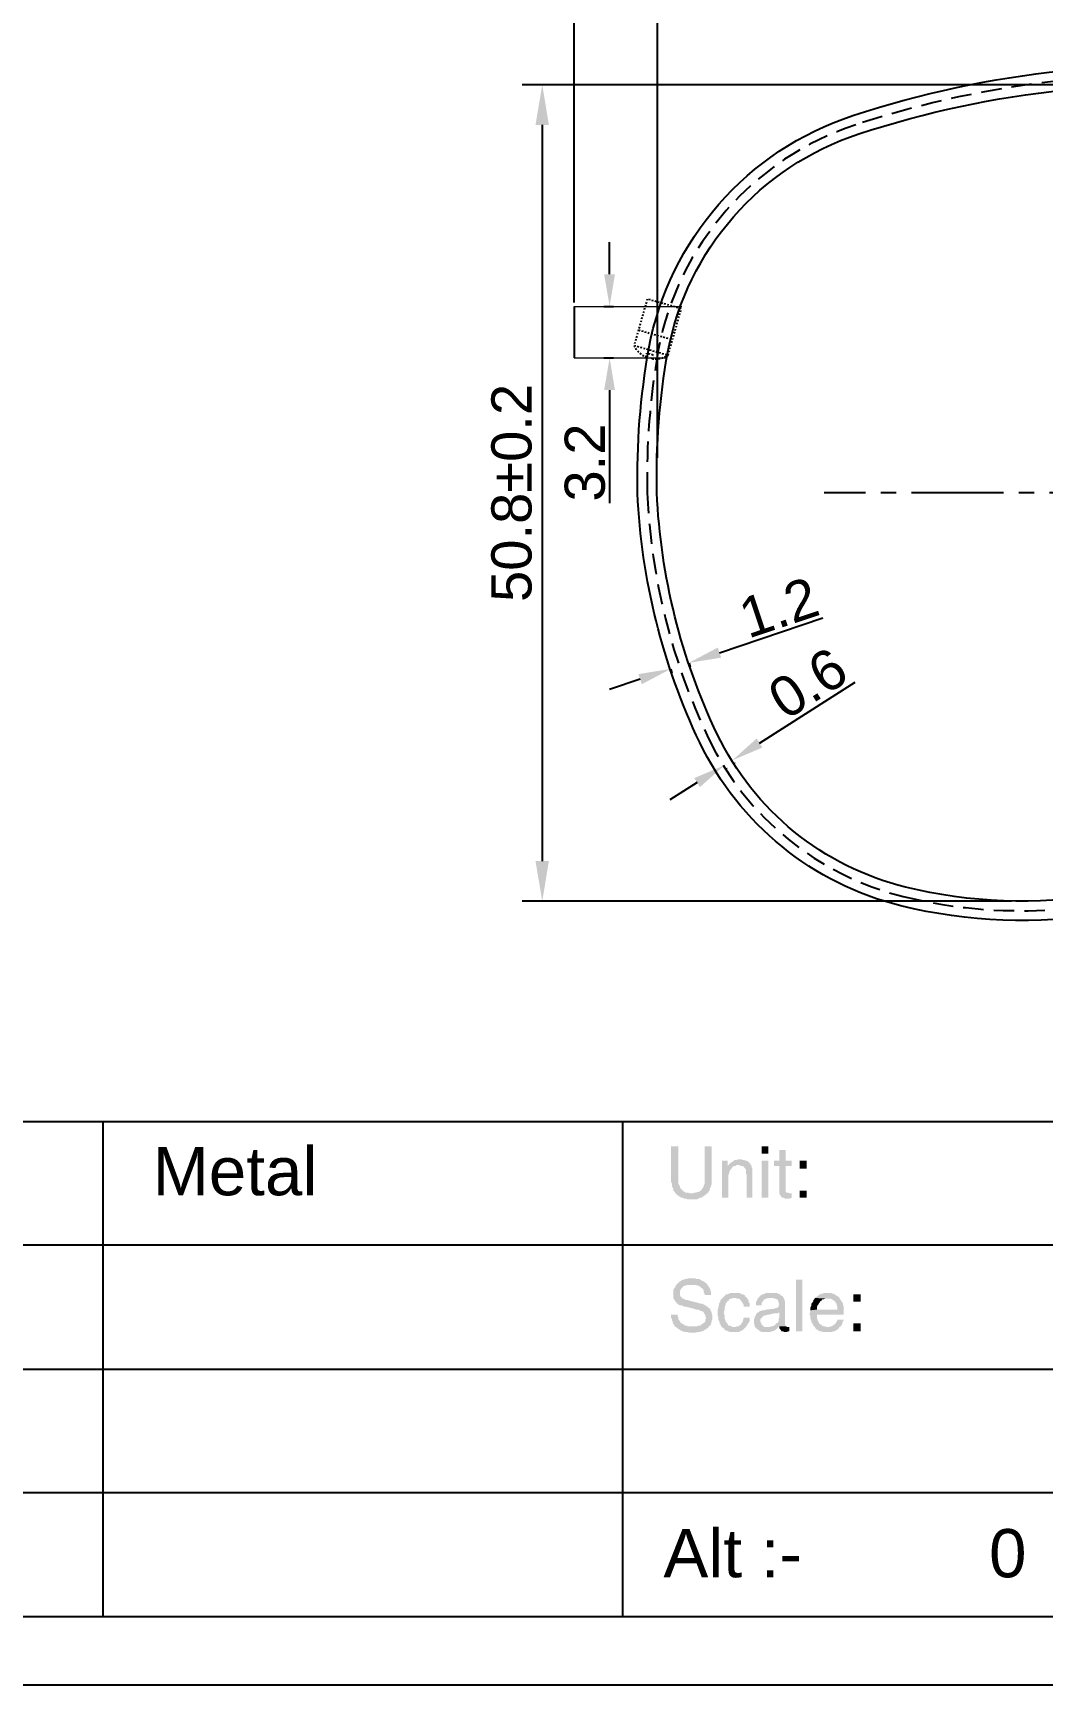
# Model space of a CAD drawing. Header units: millimetres. Extents: x 1336 to 2438, y 1230 to 1601.
# Drawn here: x 1793.1 to 1856, y 1303.6 to 1406.4 of the extents above; entities that cross this region are included whole.
import ezdxf

# ---------------------------------------------------------------- set-up
doc = ezdxf.new("R2010")
doc.units = ezdxf.units.MM
for name, pattern in [('CENTER2', [28.575, 19.05, -3.175, 3.175, -3.175]), ('DASHED2', [0.375, 0.25, -0.125]), ('HIDDEN', [9.525, 6.35, -3.175]), ('HIDDEN2', [0.1875, 0.125, -0.0625])]:
    doc.linetypes.add(name, pattern=pattern)
for name, color, linetype in [('Center Line', 2, 'CENTER2'), ('Dimension', 3, 'Continuous'), ('Hidden Line', 1, 'HIDDEN2')]:
    doc.layers.add(name, color=color, linetype=linetype)
doc.styles.get("Standard").update_dxf_attribs({"font": 'arial.ttf'})
doc.styles.add('样式 1', font='romant.shx')
doc.dimstyles.new('ISO-25$0', dxfattribs={"dimtxt": 2.5, "dimasz": 2.5, "dimexe": 0.5, "dimexo": 1, "dimgap": 1, "dimtad": 0, "dimtih": 1, "dimtoh": 1, "dimdec": 1, "dimzin": 10, "dimdsep": 46, "dimlunit": 6, "dimtxsty": '样式 1', "dimcen": 0, "dimclrd": 256, "dimclre": 256, "dimclrt": 7, "dimazin": 0, "dimtfac": 1, "dimtdec": 1, "dimtofl": 0, "dimtmove": 0, "dimatfit": 0, "dimfxl": 1, "dimtolj": 1, "dimtzin": 10, "dimarcsym": 0})
doc.dimstyles.new('Standard$0', dxfattribs={"dimtxt": 2.3, "dimasz": 2, "dimexe": 1, "dimexo": 1, "dimgap": 1, "dimtad": 0, "dimtih": 1, "dimtoh": 1, "dimdec": 1, "dimzin": 0, "dimdsep": 46, "dimtxsty": 'Standard', "dimcen": 0, "dimclrd": 4, "dimclre": 4, "dimclrt": 4, "dimadec": 1, "dimazin": 0, "dimtfac": 1, "dimtdec": 1, "dimtofl": 0, "dimtmove": 0, "dimatfit": 0, "dimfxl": 1, "dimtolj": 1, "dimtzin": 0, "dimarcsym": 0})

# ---------------------------------------------------------------- blocks, each defined once
blk = doc.blocks.new('*D183')
at = {"layer": 'Defpoints', "color": 0, "ltscale": 1000, "transparency": 16777216}
for p in [(1967.39, 1414.62), (1826.79, 1389.37), (1967.39, 1389.37)]:
    blk.add_point(p, dxfattribs=at)
at = {"layer": 'Dimension', "color": 3, "lineweight": -2, "ltscale": 1000, "transparency": 16777216}
for p, q in [((1826.79, 1389.62), (1826.79, 1414.87)), ((1967.39, 1389.62), (1967.39, 1414.87)), ((1828.79, 1414.62), (1965.39, 1414.62))]:
    blk.add_line(p, q, dxfattribs=at)
at = {"layer": 'Dimension', "color": 3, "ltscale": 1000, "transparency": 16777216}
for points in [[(1828.79, 1414.96), (1828.79, 1414.29), (1826.79, 1414.62)], [(1965.39, 1414.96), (1965.39, 1414.29), (1967.39, 1414.62)]]:
    blk.add_solid(points, dxfattribs=at)
at = {"layer": 'Dimension', "ltscale": 1000, "transparency": 16777216, "insert": (1897.09, 1416.13), "char_height": 2.5, "attachment_point": 5}
blk.add_mtext('\\A1;141±1', dxfattribs=at)
blk = doc.blocks.new('AETW3T3T23')
at = {"layer": 'Center Line', "color": 251, "linetype": 'DASHED2', "ltscale": 0.3, "true_color": 0x636466}
for p, q in [((-0.33, 3.28), (-0.33, 0.28)), ((1.87, 3.28), (-0.33, 3.28)), ((1.87, 0.28), (1.87, 3.28)), ((-0.33, 1.28), (1.87, 1.28)), ((-0.33, 0.28), (1.87, 0.28)), ((0.57, -0.21), (0.57, 0.03)), ((0.97, 0.03), (0.57, 0.03)), ((0.97, -0.21), (0.97, 0.03))]:
    blk.add_line(p, q, dxfattribs=at)
for start, end in [(221.1121, 262.1265), (277.8735, 318.8879)]:
    blk.add_arc((0.77, 1.24), 1.46, start, end, dxfattribs=at)
blk = doc.blocks.new('*D136')
at = {"layer": 'Defpoints', "color": 0, "transparency": 16777216}
for p in [(1863.4, 1403.16), (1824.81, 1352.37), (1854.61, 1352.37)]:
    blk.add_point(p, dxfattribs=at)
at = {"layer": 'Dimension', "lineweight": -2, "transparency": 16777216}
for p, q in [((1862.78, 1403.16), (1823.56, 1403.16)), ((1824.81, 1400.66), (1824.81, 1354.87)), ((1853.99, 1352.37), (1823.56, 1352.37))]:
    blk.add_line(p, q, dxfattribs=at)
at = {"layer": 'Dimension', "transparency": 16777216}
for points in [[(1824.39, 1400.66), (1825.22, 1400.66), (1824.81, 1403.16)], [(1824.39, 1354.87), (1825.22, 1354.87), (1824.81, 1352.37)]]:
    blk.add_solid(points, dxfattribs=at)
at = {"layer": 'Dimension', "transparency": 16777216, "insert": (1822.91, 1377.77), "char_height": 2.5, "attachment_point": 5, "rotation": 90}
blk.add_mtext('50.8±0.2', dxfattribs=at)
blk = doc.blocks.new('*D137')
at = {"layer": 'Defpoints', "color": 0, "transparency": 16777216}
for p in [(1889.58, 1408.77), (1889.58, 1389.65), (1831.98, 1379.33)]:
    blk.add_point(p, dxfattribs=at)
at = {"layer": 'Dimension', "lineweight": -2, "transparency": 16777216}
for p, q in [((1831.98, 1379.96), (1831.98, 1410.02)), ((1889.58, 1390.27), (1889.58, 1410.02)), ((1834.48, 1408.77), (1887.08, 1408.77))]:
    blk.add_line(p, q, dxfattribs=at)
at = {"layer": 'Dimension', "transparency": 16777216}
for points in [[(1834.48, 1409.19), (1834.48, 1408.36), (1831.98, 1408.77)], [(1887.08, 1409.19), (1887.08, 1408.36), (1889.58, 1408.77)]]:
    blk.add_solid(points, dxfattribs=at)
at = {"layer": 'Dimension', "transparency": 16777216, "insert": (1860.78, 1410.67), "char_height": 2.5, "attachment_point": 5}
blk.add_mtext('57.6±0.2', dxfattribs=at)
blk = doc.blocks.new('*D142')
at = {"layer": 'Defpoints', "color": 0, "transparency": 16777216}
for p in [(1832.72, 1367.05), (1833.86, 1367.43), (1833.93, 1367.2)]:
    blk.add_point(p, dxfattribs=at)
at = {"layer": 'Dimension', "color": 3, "lineweight": -2, "transparency": 16777216}
for p, q in [((1835.83, 1367.83), (1842.27, 1369.99)), ((1832.8, 1366.82), (1832.87, 1366.58)), ((1833.94, 1367.2), (1834.01, 1366.96)), ((1830.9, 1366.19), (1829, 1365.55))]:
    blk.add_line(p, q, dxfattribs=at)
at = {"layer": 'Dimension', "color": 3, "transparency": 16777216}
for points in [[(1835.73, 1368.15), (1835.94, 1367.52), (1833.93, 1367.2)], [(1830.79, 1366.5), (1831, 1365.87), (1832.8, 1366.82)]]:
    blk.add_solid(points, dxfattribs=at)
at = {"layer": 'Dimension', "transparency": 16777216, "insert": (1839.52, 1370.65), "char_height": 2.5, "attachment_point": 5, "rotation": 18.4644}
blk.add_mtext('\\A1;1.2', dxfattribs=at)
blk = doc.blocks.new('*D144')
at = {"layer": 'Defpoints', "color": 0, "transparency": 16777216}
for p in [(1836.1, 1360.87), (1836.61, 1361.19), (1836.64, 1361.14)]:
    blk.add_point(p, dxfattribs=at)
at = {"layer": 'Dimension', "color": 3, "lineweight": -2, "transparency": 16777216}
for p, q in [((1838.33, 1362.21), (1844.28, 1365.99)), ((1836.24, 1360.65), (1836.26, 1360.61)), ((1836.74, 1360.98), (1836.77, 1360.93)), ((1834.44, 1359.75), (1832.75, 1358.68))]:
    blk.add_line(p, q, dxfattribs=at)
at = {"layer": 'Dimension', "color": 3, "transparency": 16777216}
for points in [[(1838.15, 1362.5), (1838.5, 1361.93), (1836.64, 1361.14)], [(1834.26, 1360.03), (1834.62, 1359.47), (1836.13, 1360.82)]]:
    blk.add_solid(points, dxfattribs=at)
at = {"layer": 'Dimension', "transparency": 16777216, "insert": (1841.33, 1365.93), "char_height": 2.5, "attachment_point": 5, "rotation": 32.35}
blk.add_mtext('\\A1;0.6', dxfattribs=at)
blk = doc.blocks.new('*D176')
at = {"layer": 'Defpoints', "color": 0, "transparency": 16777216}
for p in [(1828.39, 1389.37), (1828.39, 1386.17), (1829, 1386.17)]:
    blk.add_point(p, dxfattribs=at)
at = {"layer": 'Dimension', "color": 3, "lineweight": -2, "transparency": 16777216}
for p, q in [((1829, 1391.37), (1829, 1393.37)), ((1828.64, 1389.37), (1829.25, 1389.37)), ((1828.64, 1386.17), (1829.25, 1386.17)), ((1829, 1384.17), (1829, 1377.14))]:
    blk.add_line(p, q, dxfattribs=at)
at = {"layer": 'Dimension', "color": 3, "transparency": 16777216}
for points in [[(1828.66, 1391.37), (1829.33, 1391.37), (1829, 1389.37)], [(1828.66, 1384.17), (1829.33, 1384.17), (1829, 1386.17)]]:
    blk.add_solid(points, dxfattribs=at)
at = {"layer": 'Dimension', "transparency": 16777216, "insert": (1827.47, 1379.66), "char_height": 2.5, "attachment_point": 5, "rotation": 90}
blk.add_mtext('\\A1;3.2', dxfattribs=at)

msp = doc.modelspace()

# ---------------------------------------------------------------- hatches: boundary and pattern name
at = {"transparency": 33554559}
for points in [[(1833.277, 1337.129), (1832.826, 1337.129), (1832.826, 1334.918), (1832.871, 1334.827), (1832.871, 1334.647), (1832.916, 1334.557), (1832.961, 1334.466), (1832.961, 1334.376), (1833.006, 1334.331), (1833.051, 1334.286), (1833.097, 1334.196), (1834.089, 1334.196), (1833.999, 1334.196), (1833.909, 1334.241), (1833.728, 1334.241), (1833.683, 1334.286), (1833.593, 1334.331), (1833.548, 1334.376), (1833.503, 1334.421), (1833.458, 1334.466), (1833.412, 1334.512), (1833.367, 1334.602), (1833.367, 1334.647), (1833.322, 1334.737), (1833.277, 1334.827), (1833.277, 1335.098)], [(1835.353, 1337.129), (1834.902, 1337.129), (1834.902, 1335.098), (1834.902, 1334.782), (1834.857, 1334.692), (1834.857, 1334.647), (1834.812, 1334.557), (1834.766, 1334.512), (1834.721, 1334.421), (1834.676, 1334.376), (1834.586, 1334.331), (1834.541, 1334.286), (1834.45, 1334.286), (1834.36, 1334.241), (1834.27, 1334.241), (1834.18, 1334.196), (1833.097, 1334.196), (1833.142, 1334.15), (1833.187, 1334.105), (1833.277, 1334.06), (1833.322, 1334.015), (1833.412, 1333.97), (1833.458, 1333.925), (1833.548, 1333.925), (1833.638, 1333.88), (1833.728, 1333.88), (1833.819, 1333.835), (1834.45, 1333.835), (1834.541, 1333.88), (1834.631, 1333.925), (1834.676, 1333.925), (1834.766, 1333.97), (1834.812, 1334.015), (1834.902, 1334.06), (1834.947, 1334.105), (1835.037, 1334.15), (1835.037, 1334.196), (1835.127, 1334.241), (1835.173, 1334.331), (1835.218, 1334.376), (1835.218, 1334.466), (1835.263, 1334.557), (1835.308, 1334.602), (1835.308, 1334.692), (1835.353, 1334.782), (1835.353, 1335.098)], [(1838.873, 1336.678), (1838.873, 1337.129), (1838.467, 1337.129), (1838.467, 1336.678)], [(1839.957, 1336.904), (1839.55, 1336.904), (1839.55, 1336.227), (1839.234, 1336.227), (1839.234, 1335.911), (1839.55, 1335.911), (1839.55, 1334.196), (1839.596, 1334.105), (1839.641, 1334.06), (1839.641, 1334.015), (1839.686, 1333.97), (1839.731, 1333.925), (1839.821, 1333.925), (1839.911, 1333.88), (1840.182, 1333.88), (1840.318, 1333.925), (1840.318, 1334.196), (1840.182, 1334.196), (1840.092, 1334.241), (1840.002, 1334.241), (1839.957, 1334.286), (1839.957, 1335.911), (1840.318, 1335.911), (1840.318, 1336.227), (1839.957, 1336.227)], [(1836.346, 1336.227), (1835.985, 1336.227), (1835.985, 1333.925), (1836.391, 1333.925), (1836.391, 1335.143), (1836.391, 1335.369), (1836.436, 1335.459), (1836.436, 1335.55), (1836.481, 1335.595), (1836.527, 1335.685), (1836.572, 1335.73), (1836.572, 1335.73), (1836.617, 1335.82), (1836.662, 1335.865), (1836.346, 1335.911)], [(1837.068, 1336.317), (1836.978, 1336.317), (1836.888, 1336.272), (1836.797, 1336.272), (1836.707, 1336.227), (1836.662, 1336.181), (1836.572, 1336.136), (1836.527, 1336.091), (1836.436, 1336.001), (1836.346, 1335.911), (1836.662, 1335.865), (1836.752, 1335.911), (1836.842, 1335.911), (1836.888, 1335.956), (1837.79, 1335.956), (1837.745, 1336.046), (1837.7, 1336.091), (1837.655, 1336.136), (1837.61, 1336.181), (1837.519, 1336.227), (1837.429, 1336.227), (1837.384, 1336.272), (1837.294, 1336.272), (1837.204, 1336.317)], [(1837.79, 1335.956), (1836.978, 1335.956), (1837.068, 1335.956), (1837.158, 1335.911), (1837.249, 1335.911), (1837.339, 1335.865), (1837.384, 1335.82), (1837.384, 1335.775), (1837.429, 1335.73), (1837.474, 1335.685), (1837.474, 1335.459), (1837.519, 1335.369), (1837.519, 1333.925), (1837.881, 1333.925), (1837.881, 1335.73), (1837.835, 1335.82), (1837.835, 1335.911)], [(1838.873, 1333.925), (1838.873, 1336.227), (1838.467, 1336.227), (1838.467, 1333.925)], [(1841.265, 1335.73), (1841.265, 1336.227), (1840.814, 1336.227), (1840.814, 1335.73)], [(1841.265, 1333.925), (1841.265, 1334.376), (1840.814, 1334.376), (1840.814, 1333.925)], [(1833.187, 1328.554), (1833.142, 1328.509), (1833.097, 1328.419), (1833.051, 1328.328), (1833.006, 1328.283), (1832.961, 1328.193), (1832.961, 1327.697), (1833.006, 1327.606), (1833.051, 1327.561), (1833.097, 1327.471), (1833.142, 1327.426), (1833.142, 1327.381), (1833.232, 1327.336), (1833.277, 1327.29), (1833.367, 1327.245), (1833.458, 1327.245), (1833.548, 1327.2), (1833.638, 1327.155), (1833.728, 1327.155), (1834.27, 1327.02), (1834.36, 1326.974), (1834.496, 1326.974), (1834.586, 1326.929), (1834.676, 1326.884), (1834.721, 1326.884), (1834.812, 1326.839), (1834.857, 1326.794), (1834.857, 1326.794), (1834.902, 1326.704), (1834.947, 1326.659), (1834.947, 1326.568), (1834.992, 1326.478), (1834.992, 1326.388), (1834.947, 1326.343), (1834.947, 1326.252), (1834.902, 1326.162), (1834.812, 1326.117), (1834.766, 1326.072), (1834.766, 1326.072), (1834.676, 1326.027), (1834.631, 1325.982), (1834.541, 1325.982), (1834.45, 1325.936), (1834.18, 1325.936), (1833.097, 1325.891), (1833.187, 1325.846), (1833.232, 1325.801), (1833.322, 1325.756), (1833.367, 1325.711), (1833.458, 1325.666), (1833.503, 1325.62), (1833.593, 1325.62), (1833.683, 1325.575), (1833.864, 1325.575), (1833.954, 1325.53), (1834.36, 1325.53), (1834.45, 1325.575), (1834.631, 1325.575), (1834.676, 1325.62), (1834.766, 1325.62), (1834.857, 1325.666), (1834.902, 1325.711), (1834.992, 1325.756), (1835.037, 1325.801), (1835.082, 1325.801), (1835.127, 1325.846), (1835.173, 1325.936), (1835.263, 1325.982), (1835.308, 1326.072), (1835.308, 1326.117), (1835.353, 1326.207), (1835.353, 1326.297), (1835.398, 1326.388), (1835.398, 1326.613), (1835.353, 1326.704), (1835.353, 1326.794), (1835.308, 1326.884), (1835.263, 1326.929), (1835.263, 1327.02), (1835.173, 1327.065), (1835.173, 1327.065), (1835.127, 1327.11), (1835.082, 1327.155), (1834.992, 1327.2), (1834.947, 1327.245), (1834.857, 1327.29), (1834.766, 1327.336), (1834.676, 1327.336), (1834.541, 1327.381), (1833.999, 1327.516), (1833.999, 1327.516), (1833.864, 1327.561), (1833.773, 1327.561), (1833.683, 1327.606), (1833.593, 1327.651), (1833.548, 1327.651), (1833.503, 1327.697), (1833.458, 1327.742), (1833.412, 1327.787), (1833.367, 1327.877), (1833.367, 1328.103), (1833.412, 1328.193), (1833.458, 1328.283), (1833.503, 1328.328), (1833.548, 1328.374), (1833.593, 1328.419), (1833.638, 1328.464), (1833.728, 1328.464), (1833.819, 1328.509), (1834.089, 1328.509)], [(1834.089, 1328.915), (1833.864, 1328.915), (1833.773, 1328.87), (1833.683, 1328.87), (1833.593, 1328.825), (1833.548, 1328.825), (1833.458, 1328.78), (1833.412, 1328.735), (1833.322, 1328.689), (1833.277, 1328.644), (1833.232, 1328.599), (1833.187, 1328.554), (1834.089, 1328.509), (1834.36, 1328.509), (1834.45, 1328.464), (1834.541, 1328.464), (1834.586, 1328.419), (1834.676, 1328.374), (1834.676, 1328.328), (1834.766, 1328.283), (1834.812, 1328.238), (1834.857, 1328.148), (1834.857, 1328.058), (1834.902, 1327.967), (1834.902, 1327.877), (1835.308, 1327.877), (1835.308, 1328.058), (1835.263, 1328.148), (1835.263, 1328.238), (1835.218, 1328.328), (1835.173, 1328.374), (1835.127, 1328.464), (1835.082, 1328.509), (1835.037, 1328.599), (1834.947, 1328.644), (1834.947, 1328.644), (1834.857, 1328.735), (1834.812, 1328.735), (1834.721, 1328.78), (1834.631, 1328.825), (1834.586, 1328.87), (1834.405, 1328.87), (1834.315, 1328.915), (1834.225, 1328.915)], [(1840.588, 1325.62), (1840.588, 1328.825), (1840.995, 1328.825), (1840.995, 1325.62)], [(1836.03, 1327.697), (1835.94, 1327.606), (1835.895, 1327.561), (1835.895, 1327.471), (1835.85, 1327.426), (1835.804, 1327.336), (1835.804, 1327.245), (1835.759, 1327.155), (1835.759, 1327.065), (1835.714, 1326.974), (1835.714, 1326.613), (1835.759, 1326.523), (1835.759, 1326.343), (1835.804, 1326.252), (1835.85, 1326.162), (1835.85, 1326.072), (1835.895, 1326.027), (1835.94, 1325.936), (1835.985, 1325.891), (1836.752, 1325.891), (1836.617, 1325.891), (1836.572, 1325.936), (1836.481, 1325.982), (1836.391, 1325.982), (1836.346, 1326.072), (1836.301, 1326.117), (1836.256, 1326.162), (1836.211, 1326.252), (1836.211, 1326.297), (1836.165, 1326.388), (1836.165, 1326.568), (1836.12, 1326.704), (1836.12, 1326.884), (1836.165, 1326.974), (1836.165, 1327.155), (1836.211, 1327.245), (1836.211, 1327.336), (1836.256, 1327.381), (1836.301, 1327.426), (1836.301, 1327.471), (1836.391, 1327.516), (1836.436, 1327.606), (1836.527, 1327.651), (1836.572, 1327.651), (1836.662, 1327.697), (1836.752, 1327.697)], [(1836.797, 1328.012), (1836.527, 1328.012), (1836.436, 1327.967), (1836.346, 1327.922), (1836.256, 1327.922), (1836.211, 1327.877), (1836.12, 1327.787), (1836.075, 1327.742), (1836.03, 1327.697), (1836.842, 1327.697), (1836.933, 1327.651), (1837.023, 1327.651), (1837.113, 1327.606), (1837.158, 1327.561), (1837.204, 1327.471), (1837.249, 1327.426), (1837.294, 1327.336), (1837.339, 1327.245), (1837.339, 1327.155), (1837.7, 1327.155), (1837.7, 1327.381), (1837.655, 1327.426), (1837.655, 1327.516), (1837.61, 1327.606), (1837.565, 1327.651), (1837.519, 1327.742), (1837.429, 1327.787), (1837.429, 1327.832), (1837.384, 1327.877), (1837.294, 1327.922), (1837.204, 1327.922), (1837.158, 1327.967), (1837.068, 1328.012), (1836.888, 1328.012)], [(1839.821, 1327.697), (1839.009, 1327.697), (1839.189, 1327.697), (1839.234, 1327.651), (1839.325, 1327.651), (1839.415, 1327.606), (1839.46, 1327.561), (1839.505, 1327.471), (1839.505, 1327.381), (1839.55, 1327.29), (1839.55, 1327.29), (1839.505, 1327.2), (1839.505, 1327.155), (1839.46, 1327.11), (1839.37, 1327.065), (1839.325, 1327.065), (1839.234, 1327.02), (1838.738, 1326.974), (1838.603, 1326.929), (1838.512, 1326.929), (1838.422, 1326.884), (1838.377, 1326.884), (1838.287, 1326.839), (1839.55, 1326.794), (1839.55, 1326.478), (1839.505, 1326.388), (1839.505, 1326.252), (1839.46, 1326.162), (1839.37, 1326.117), (1839.325, 1326.072), (1839.28, 1326.027), (1839.234, 1325.982), (1839.144, 1325.936), (1839.054, 1325.936), (1838.964, 1325.891), (1838.061, 1325.891), (1838.106, 1325.801), (1838.196, 1325.756), (1838.242, 1325.711), (1838.287, 1325.666), (1838.377, 1325.62), (1838.467, 1325.575), (1839.009, 1325.575), (1839.054, 1325.62), (1839.144, 1325.62), (1839.234, 1325.666), (1839.325, 1325.711), (1839.37, 1325.756), (1839.46, 1325.846), (1839.46, 1325.846), (1839.55, 1325.936), (1839.957, 1325.936), (1839.911, 1326.027), (1839.911, 1327.471), (1839.866, 1327.561), (1839.866, 1327.651)], [(1839.054, 1328.012), (1838.738, 1328.012), (1838.648, 1327.967), (1838.558, 1327.922), (1838.512, 1327.922), (1838.422, 1327.877), (1838.377, 1327.832), (1838.332, 1327.787), (1838.287, 1327.742), (1838.242, 1327.697), (1838.196, 1327.606), (1838.151, 1327.516), (1838.106, 1327.426), (1838.106, 1327.245), (1838.467, 1327.245), (1838.467, 1327.381), (1838.512, 1327.471), (1838.558, 1327.516), (1838.603, 1327.606), (1838.648, 1327.606), (1838.738, 1327.651), (1838.828, 1327.697), (1839.821, 1327.697), (1839.776, 1327.787), (1839.686, 1327.832), (1839.641, 1327.877), (1839.596, 1327.922), (1839.505, 1327.967), (1839.46, 1327.967), (1839.37, 1328.012), (1839.144, 1328.012)], [(1842.574, 1328.012), (1842.349, 1328.012), (1842.258, 1327.967), (1842.168, 1327.967), (1842.078, 1327.922), (1842.033, 1327.877), (1841.942, 1327.832), (1841.897, 1327.787), (1841.807, 1327.742), (1841.762, 1327.697), (1842.574, 1327.651), (1842.755, 1327.651), (1842.845, 1327.606), (1842.89, 1327.561), (1842.98, 1327.516), (1843.026, 1327.471), (1843.026, 1327.471), (1843.071, 1327.381), (1843.116, 1327.336), (1843.116, 1327.245), (1843.161, 1327.155), (1843.161, 1326.974), (1841.897, 1326.974), (1841.491, 1326.929), (1841.491, 1326.839), (1841.446, 1326.749), (1841.446, 1326.659), (1841.491, 1326.568), (1841.491, 1326.388), (1841.536, 1326.297), (1841.536, 1326.207), (1841.581, 1326.162), (1841.626, 1326.072), (1841.672, 1325.982), (1841.717, 1325.936), (1841.762, 1325.891), (1842.574, 1325.891), (1842.484, 1325.891), (1842.394, 1325.936), (1842.303, 1325.936), (1842.213, 1325.982), (1842.168, 1326.027), (1842.078, 1326.072), (1842.033, 1326.117), (1842.033, 1326.162), (1841.988, 1326.207), (1841.942, 1326.297), (1841.942, 1326.343), (1841.897, 1326.433), (1841.897, 1326.659), (1843.567, 1326.659), (1843.567, 1327.155), (1843.522, 1327.245), (1843.522, 1327.336), (1843.477, 1327.426), (1843.432, 1327.471), (1843.387, 1327.561), (1843.342, 1327.606), (1843.296, 1327.697), (1843.251, 1327.742), (1843.206, 1327.787), (1843.116, 1327.832), (1843.071, 1327.877), (1842.98, 1327.922), (1842.935, 1327.967), (1842.845, 1327.967), (1842.755, 1328.012), (1842.665, 1328.012)], [(1841.762, 1327.697), (1841.762, 1327.651), (1841.672, 1327.561), (1841.672, 1327.516), (1841.626, 1327.426), (1841.581, 1327.381), (1841.536, 1327.29), (1841.536, 1327.2), (1841.491, 1327.11), (1841.491, 1326.929), (1841.897, 1326.974), (1841.897, 1327.155), (1841.942, 1327.245), (1841.988, 1327.29), (1842.033, 1327.381), (1842.078, 1327.426), (1842.078, 1327.471), (1842.168, 1327.516), (1842.213, 1327.606), (1842.303, 1327.606), (1842.394, 1327.651), (1842.574, 1327.651)], [(1844.605, 1327.471), (1844.605, 1327.922), (1844.154, 1327.922), (1844.154, 1327.471)], [(1833.232, 1326.659), (1832.826, 1326.659), (1832.826, 1326.478), (1832.871, 1326.388), (1832.871, 1326.297), (1832.916, 1326.252), (1832.916, 1326.162), (1832.961, 1326.072), (1833.006, 1326.027), (1833.051, 1325.936), (1833.097, 1325.891), (1834.18, 1325.936), (1833.864, 1325.936), (1833.773, 1325.982), (1833.683, 1325.982), (1833.638, 1326.027), (1833.548, 1326.072), (1833.503, 1326.117), (1833.458, 1326.117), (1833.412, 1326.162), (1833.367, 1326.252), (1833.322, 1326.297), (1833.277, 1326.388), (1833.277, 1326.478), (1833.232, 1326.568)], [(1838.287, 1326.839), (1838.242, 1326.794), (1838.151, 1326.749), (1838.151, 1326.704), (1838.106, 1326.659), (1838.061, 1326.568), (1838.016, 1326.523), (1838.016, 1326.433), (1837.971, 1326.343), (1837.971, 1326.117), (1838.016, 1326.027), (1838.016, 1325.936), (1838.061, 1325.891), (1838.783, 1325.891), (1838.648, 1325.891), (1838.558, 1325.936), (1838.512, 1325.982), (1838.467, 1326.027), (1838.422, 1326.117), (1838.377, 1326.207), (1838.377, 1326.343), (1838.422, 1326.433), (1838.467, 1326.478), (1838.512, 1326.523), (1838.558, 1326.568), (1838.648, 1326.613), (1838.738, 1326.613), (1838.828, 1326.659), (1838.919, 1326.659), (1839.28, 1326.749), (1839.46, 1326.749), (1839.55, 1326.794)], [(1837.7, 1326.478), (1837.339, 1326.478), (1837.339, 1326.433), (1837.294, 1326.343), (1837.294, 1326.252), (1837.249, 1326.162), (1837.204, 1326.117), (1837.158, 1326.027), (1837.068, 1325.982), (1837.023, 1325.936), (1836.933, 1325.936), (1836.842, 1325.891), (1835.985, 1325.891), (1836.03, 1325.846), (1836.12, 1325.801), (1836.165, 1325.711), (1836.256, 1325.666), (1836.301, 1325.666), (1836.391, 1325.62), (1836.481, 1325.575), (1837.023, 1325.575), (1837.113, 1325.62), (1837.204, 1325.666), (1837.294, 1325.711), (1837.339, 1325.756), (1837.384, 1325.801), (1837.429, 1325.846), (1837.474, 1325.891), (1837.519, 1325.936), (1837.565, 1326.027), (1837.61, 1326.117), (1837.655, 1326.162), (1837.7, 1326.252), (1837.7, 1326.343)], [(1839.957, 1325.936), (1839.55, 1325.936), (1839.55, 1325.846), (1840.047, 1325.891), (1840.047, 1325.891)], [(1840.182, 1325.891), (1840.047, 1325.891), (1839.55, 1325.846), (1839.596, 1325.756), (1839.641, 1325.711), (1839.641, 1325.711), (1839.686, 1325.62), (1839.776, 1325.62), (1839.866, 1325.575), (1840.047, 1325.575), (1840.092, 1325.62), (1840.182, 1325.62)], [(1843.567, 1326.343), (1843.161, 1326.343), (1843.161, 1326.297), (1843.116, 1326.207), (1843.071, 1326.162), (1843.026, 1326.072), (1842.935, 1326.027), (1842.89, 1325.982), (1842.8, 1325.936), (1842.755, 1325.936), (1842.665, 1325.891), (1841.762, 1325.891), (1841.807, 1325.801), (1841.852, 1325.756), (1841.942, 1325.711), (1841.988, 1325.666), (1842.078, 1325.62), (1842.168, 1325.62), (1842.258, 1325.575), (1842.845, 1325.575), (1842.89, 1325.62), (1842.98, 1325.62), (1843.071, 1325.666), (1843.116, 1325.711), (1843.206, 1325.756), (1843.251, 1325.801), (1843.296, 1325.891), (1843.387, 1325.936), (1843.432, 1326.027), (1843.477, 1326.072), (1843.477, 1326.162), (1843.522, 1326.252)], [(1844.605, 1325.62), (1844.605, 1326.117), (1844.154, 1326.117), (1844.154, 1325.62)]]:
    msp.add_hatch(color=256, dxfattribs=at).paths.add_polyline_path(points)

# ---------------------------------------------------------------- linework, layer by layer
at = {"lineweight": 13}
for p, q in [((1826.79, 1389.369), (1833.488, 1389.369)), ((1826.79, 1386.169), (1832.584, 1386.169))]:
    msp.add_line(p, q, dxfattribs=at)
for p, q in [((1826.79, 1389.369), (1826.79, 1386.169)), ((1584.4, 1307.884), (1993.655, 1307.884))]:
    msp.add_line(p, q)
msp.add_lwpolyline([(1997.693, 1303.624), (1997.693, 1600.624), (1577.693, 1600.624), (1577.693, 1303.624)], close=True)
at = {"color": 7, "ltscale": 1000}
for points in [[(1830.735, 1377.75, -0.0487593), (1831.438, 1386.752, -0.2736366), (1844.117, 1401.235, -0.1072637), (1870.508, 1403.985, -0.0843656), (1884.364, 1400.281, -0.3004514), (1890.759, 1389.296, -0.0605787), (1888.223, 1377.572, -0.1636937), (1871.615, 1356.197, -0.207034), (1847.107, 1352.088, -0.2236436), (1834.607, 1362.243, -0.1003202)], [(1831.934, 1377.788, -0.0486434), (1832.618, 1386.537, -0.2735509), (1844.491, 1400.095, -0.1073058), (1870.386, 1402.792, -0.084315), (1883.847, 1399.198, -0.2994326), (1889.562, 1389.385, -0.0604599), (1887.09, 1377.966, -0.1636437), (1870.958, 1357.201, -0.2069751), (1847.395, 1353.253, -0.22361), (1835.689, 1362.761, -0.1002075)]]:
    msp.add_lwpolyline(points, format="xyb", close=True, dxfattribs=at)
for points in [[(1597.218, 1338.664), (1993.655, 1338.664)], [(1797.487, 1338.664), (1797.487, 1307.884)], [(1829.802, 1338.664), (1829.802, 1307.884)], [(1597.218, 1330.991), (1893.348, 1330.991)], [(1597.218, 1323.274), (1946.288, 1323.274)], [(1597.218, 1315.601), (1893.348, 1315.601)]]:
    msp.add_lwpolyline(points)
at = {"layer": 'Center Line', "ltscale": 0.3}
msp.add_line((1879.212, 1377.769), (1842.343, 1377.769), dxfattribs=at)
at = {"layer": 'Hidden Line', "linetype": 'HIDDEN', "ltscale": 0.2}
msp.add_lwpolyline([(1831.334, 1377.769, -0.0487022), (1832.028, 1386.645, -0.2735949), (1844.304, 1400.665, -0.1072845), (1870.447, 1403.389, -0.0843413), (1884.106, 1399.739, -0.2999646), (1890.161, 1389.34, -0.0605206), (1887.656, 1377.769, -0.1636691), (1871.286, 1356.699, -0.2070051), (1847.251, 1352.671, -0.2236272), (1835.148, 1362.502, -0.1002647)], format="xyb", close=True, dxfattribs=at)

# ---------------------------------------------------------------- block references
at = {"rotation": 344.1810626679815}
msp.add_blockref('AETW3T3T23', (1830.763, 1386.582), dxfattribs=at)
msp.add_blockref('AETW3T3T23', (1830.763, 1386.582), dxfattribs=at)

# ---------------------------------------------------------------- texts
at = {"char_height": 2.99966, "width": 34.34827, "attachment_point": 5}
for s, insert in [('\\pxql;Metal ', (1817.752, 1335.561)), ('\\pxql;Alt :-          0', (1849.519, 1311.799))]:
    msp.add_mtext(s, dxfattribs=dict(at, insert=insert))

# ---------------------------------------------------------------- dimensions: what is measured, and where the dimension line sits
at = {"layer": 'Dimension', "color": 40, "ltscale": 1000, "true_color": 0xf8d731}
dim = msp.add_linear_dim(base=(1967.39, 1414.625), p1=(1826.79, 1389.369), p2=(1967.39, 1389.369), dimstyle='Standard$0', override={"dimtxt": 2.5, "dimexe": 0.25, "dimexo": 0.25, "dimgap": 0.25, "dimtad": 1, "dimtih": 0, "dimtoh": 0, "dimdec": 0, "dimclrd": 3, "dimclre": 3, "dimclrt": 256, "dimadec": 0, "dimtol": 1, "dimtp": 1, "dimtm": 1, "dimtdec": 0, "dimatfit": 3, "dimfxl": 1.25, "dimarcsym": 2}, dxfattribs=at)
dim.commit()
dim.dimension.update_dxf_attribs({"geometry": '*D183', "text_midpoint": (1897.09, 1414.625), "dimtype": 160})
at = {"layer": 'Dimension'}
dim = msp.add_linear_dim(base=(1889.577, 1408.772), p1=(1831.977, 1379.332), p2=(1889.577, 1389.647), dimstyle='ISO-25$0', override={"dimexe": 1.25, "dimexo": 0.625, "dimgap": 0.625, "dimtad": 3, "dimtih": 0, "dimtoh": 0, "dimzin": 8, "dimlunit": 2, "dimtxsty": 'Standard', "dimcen": 2.5, "dimclrt": 256, "dimadec": 0, "dimtol": 1, "dimtp": 0.2, "dimtm": 0.2, "dimtdec": 2, "dimtofl": 1, "dimatfit": 3, "dimtolj": 0, "dimtzin": 8}, dxfattribs=at)
dim.commit()
dim.dimension.update_dxf_attribs({"geometry": '*D137', "text_midpoint": (1860.777, 1410.673)})
for base, p1, p2, dimstyle, override, picture, middle in [((1824.808, 1352.375), (1863.402, 1403.162), (1854.613, 1352.375), 'ISO-25$0', {"dimexe": 1.25, "dimexo": 0.625, "dimgap": 0.625, "dimtad": 3, "dimtih": 0, "dimtoh": 0, "dimzin": 8, "dimlunit": 2, "dimtxsty": 'Standard', "dimcen": 2.5, "dimclrt": 256, "dimadec": 0, "dimtol": 1, "dimtp": 0.2, "dimtm": 0.2, "dimtdec": 2, "dimtofl": 1, "dimatfit": 3, "dimtolj": 0, "dimtzin": 8}, '*D136', (1822.907, 1377.769)), ((1828.996, 1386.169), (1828.394, 1389.369), (1828.394, 1386.169), 'Standard$0', {"dimtxt": 2.5, "dimexe": 0.25, "dimexo": 0.25, "dimgap": 0.25, "dimtad": 1, "dimtih": 0, "dimtoh": 0, "dimclrd": 3, "dimclre": 3, "dimclrt": 256, "dimadec": 2, "dimtdec": 2, "dimatfit": 3}, '*D176', (1827.469, 1379.657))]:
    dim = msp.add_linear_dim(base=base, p1=p1, p2=p2, angle=90, dimstyle=dimstyle, override=override, dxfattribs=at)
    dim.commit()
    dim.dimension.update_dxf_attribs({"geometry": picture, "text_midpoint": middle})
for p1, p2, distance, picture, middle in [((1832.718, 1367.053), (1833.856, 1367.433), -0.244, '*D142', (1839.523, 1370.654)), ((1836.103, 1360.866), (1836.61, 1361.187), -0.051, '*D144', (1841.332, 1365.925))]:
    dim = msp.add_aligned_dim(p1=p1, p2=p2, distance=distance, dimstyle='Standard$0', override={"dimtxt": 2.5, "dimexe": 0.25, "dimexo": 0.25, "dimgap": 0.25, "dimtad": 1, "dimtih": 0, "dimtoh": 0, "dimclrd": 3, "dimclre": 3, "dimclrt": 256, "dimadec": 2, "dimtdec": 2, "dimatfit": 3}, dxfattribs=at)
    dim.commit()
    dim.dimension.update_dxf_attribs({"geometry": picture, "text_midpoint": middle})

doc.saveas('drawing.dxf')
